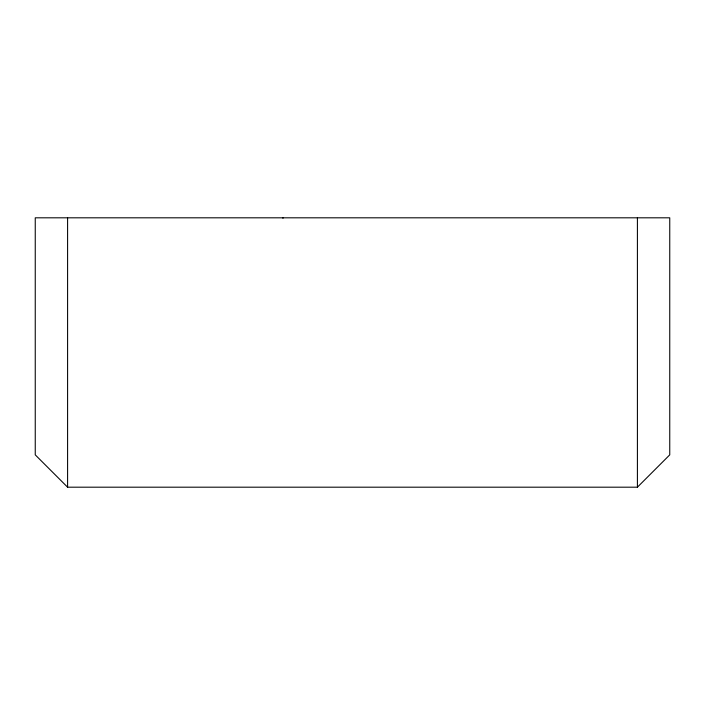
<?xml version="1.0" encoding="UTF-8"?>
<svg xmlns="http://www.w3.org/2000/svg" width="705" height="705" viewBox="0 0 705 705"><rect width="100%" height="100%" fill="white"/><g stroke="black" fill="none" stroke-linecap="round" stroke-linejoin="round"><path stroke-width="1.06" d="M637.408 487.19L669.75 454.857L669.75 217.81L35.25 217.81L35.25 454.857L67.592 487.19L637.408 487.19L637.408 217.81M282.969 217.81L282.969 218.294M67.592 217.81L67.592 487.19"/></g></svg>
